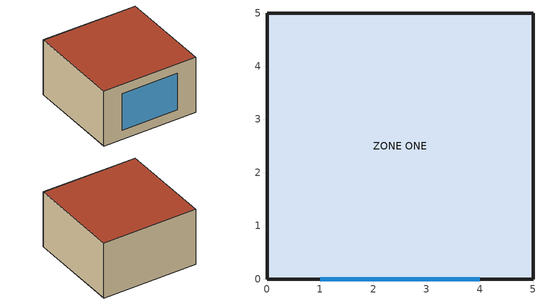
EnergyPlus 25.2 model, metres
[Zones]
ZONE ONE
 floor ground (Floor Const): 0,5 5,5 5,0 0,0 z0
 wall outside (Ext Wall): 5,0 0,0 0,5 5,5 5,0 z0:3
 window (Window Const): 4,0 1,0 z0.5:2.5
 roof outside (Roof Const): 0,0 5,0 5,5 0,5 z3
[Site:Location]
Incheon Korea: 37.45, 126.42, 9, 70
[Building]
HILS Building: 0, Suburbs, 0.04, 0.4, FullExterior, 25, 6
[Material]
Concrete 200mm: MediumRough, 0.2, 1.63, 2240, 900, 0.9, 0.65, 0.65
Insulation 50mm: MediumRough, 0.05, 0.04, 32, 835, 0.9, 0.6, 0.6
Gypsum 13mm: Smooth, 0.013, 0.16, 784, 830, 0.9, 0.92, 0.92
[WindowMaterial:SimpleGlazingSystem]
Double Pane Glass: 2.7, 0.4
[Construction]
Ext Wall; Roof Const: Concrete 200mm, Insulation 50mm, Gypsum 13mm
Floor Const: Concrete 200mm
Window Const: Double Pane Glass
[Zone]
ZONE ONE: 0, 0, 0, 0, 1, 1, autocalculate, autocalculate
[Lights]
Zone Lights: ZONE ONE, Always On Discrete, Watts/Area, , 10, , 0, 0.32, 0.18, , General
[People]
Zone People: ZONE ONE, Always On Discrete, People, 5, , , 0.3, , Activity Sch
[ThermostatSetpoint:DualSetpoint]
Dual Setpoint: Heating SP Sch, Cooling SP Sch
[ZoneControl:Thermostat]
Zone Thermostat: ZONE ONE, Control Type Sch, ThermostatSetpoint:DualSetpoint, Dual Setpoint
[ZoneHVAC:IdealLoadsAirSystem]
ZONE ONE Ideal Loads: , Zone Inlet Node, , , 50, 13, 0.015, 0.009, NoLimit, , , NoLimit, , , , , None, , None, , , None, NoEconomizer, None
[Zone equipment]
ZONE ONE: ZONE ONE Ideal Loads
[ExternalInterface:FunctionalMockupUnitExport:To:Actuator] Actuated Component Unique=Environment; Actuated Component Type=Weather Data
Name | Actuated Component Control Type | FMU Variable Name  (= FMU_IN_OUTDOOR) | Initial Value | FMU Variable Name  (= FMU_IN_SOLAR)
EMSToutActuator | Outdoor Dry Bulb | Tout | 25
EMSIsolActuator | Diffuse Solar |  | 0 | Isol
[ExternalInterface:FunctionalMockupUnitExport:From:Variable]
Name | Output:Variable Index Key | Output:Variable | FMU Variable Name (= FMU_OUT_INDOOR) | FMU Variable Name (= FMU_OUT_COOL)
 | ZONE ONE | Zone Mean Air Temperature | Troom
 | ZONE ONE Ideal Loads | Zone Ideal Loads Supply Air Total Cooling Rate |  | QCool
[Schedule:Constant]
Always On Discrete: On Off, 1
Activity Sch: Any Number, 120
Heating SP Sch: Any Number, 20
Cooling SP Sch: Any Number, 26
Control Type Sch: Any Number, 4
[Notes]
[폐루프 HILS] Lab A(HVAC Controller) -> EnergyPlus(Plant)
Lab A 가 보낸 cooling_setpoint(4번째 채널)는 ep_socket_sim.py 에서
EMS Actuator (Schedule:Constant 'Cooling SP Sch') 로 동적 주입된다.
indoor_temp(Zone Mean Air Temperature) + hvac_power(Cooling Rate)
를 Lab A 로 돌려보낸다. (별도 IDF EMS 선언 불필요 — 코드가 핸들 취득)
hils_zone.idf — EnergyPlus 완전 IDF (VILLASnode HILS 연동)
── FMU EXPORT 버전 (FMI 2.0 Co-Simulation) ──
기존 EMS 직접 주입 방식을 ExternalInterface:FunctionalMockupUnitExport
방식으로 전환. EnergyPlusToFMU 로 .fmu 빌드 후 PyFMI(fmu_bridge.py)가
HVAC: ZoneHVAC:IdealLoadsAirSystem
FMU 입력 : Tout(외기온도), Isol(일사량)  → EMS 액추에이터로 주입
FMU 출력 : Troom(실내온도), QCool(냉방부하)
